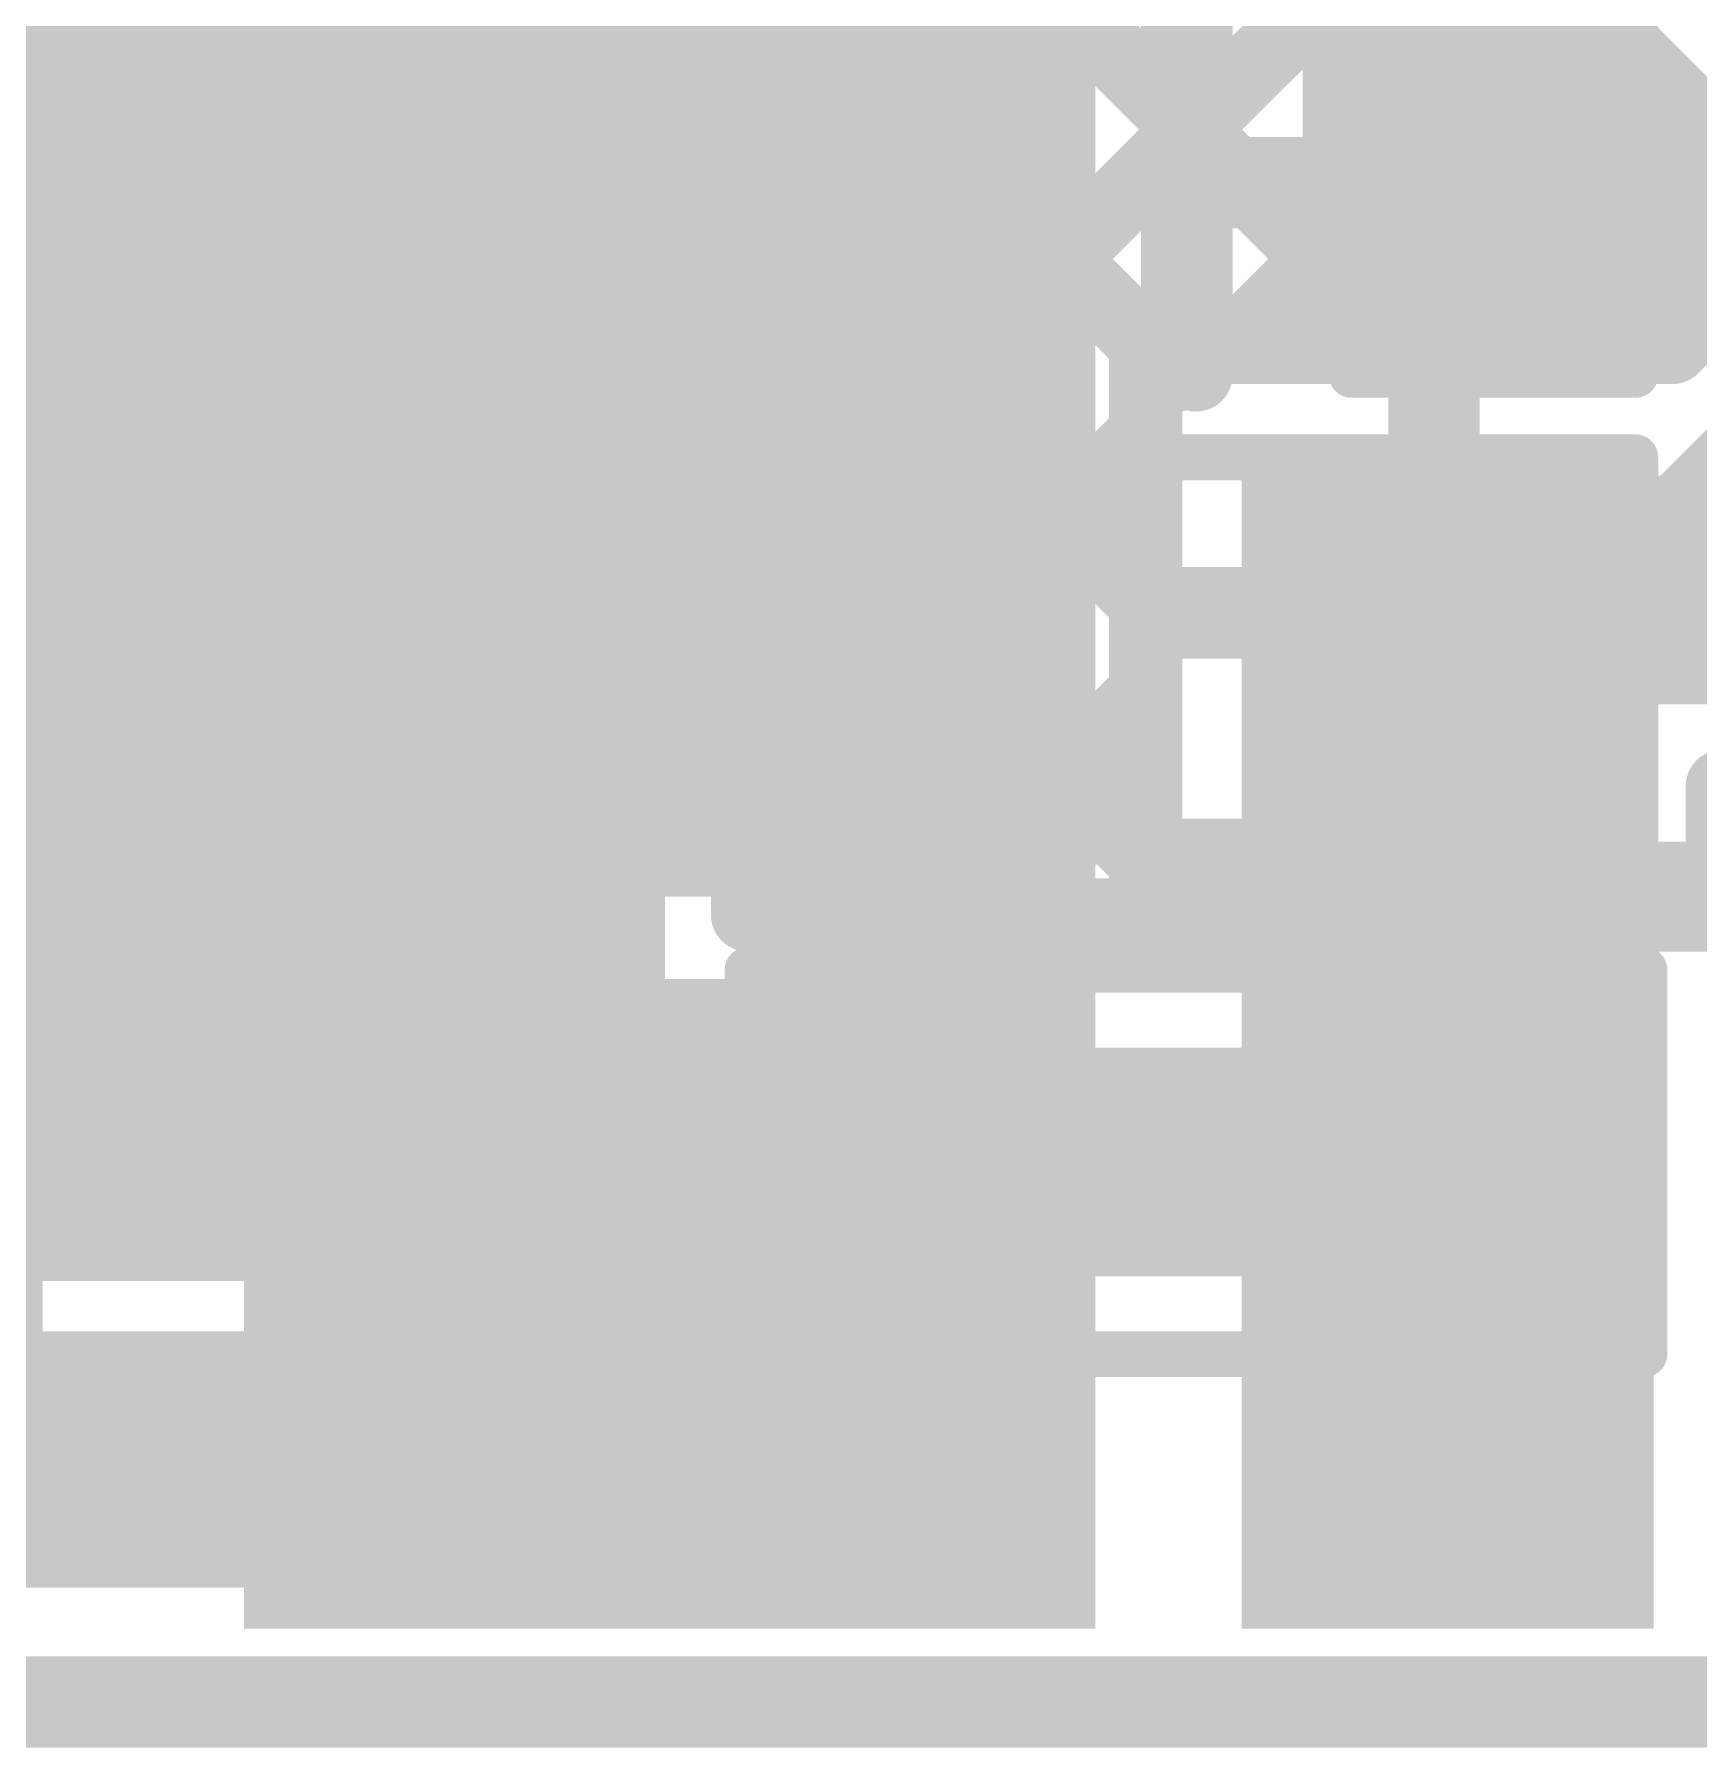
# Model space of a CAD drawing. Header units: millimetres. Extents: x -0.01 to 3.73, y -0.01 to 3.05.
# Drawn here: x 2.2671 to 2.4489, y -0.005 to 0.1822 of the extents above; entities that cross this region are included whole.
import ezdxf

# ---------------------------------------------------------------- set-up
doc = ezdxf.new("R2010")
doc.units = ezdxf.units.MM
doc.header["$MEASUREMENT"] = 0
for name, color, linetype in [('BottomLayer', 5, 'Continuous'), ('BottomPaste', 16, 'Continuous'), ('BottomSolder', 6, 'Continuous'), ('Mechanical2', 216, 'Continuous'), ('TopLayer', 1, 'Continuous'), ('TopOverlay', 2, 'Continuous'), ('TopPaste', 8, 'Continuous'), ('TopSolder', 216, 'Continuous'), ('ViaHoleLayer', 16, 'Continuous')]:
    doc.layers.add(name, color=color, linetype=linetype)

# ---------------------------------------------------------------- blocks, each defined once
blk = doc.blocks.new('SOIC_8_14')
at = {"layer": 'TopLayer'}
blk.add_hatch(color=1, dxfattribs=at).paths.add_polyline_path([(0.136811, -0.063189), (0.136811, -0.086811), (0.0757874, -0.086811), (0.0757874, -0.063189)])
at = {"layer": 'TopPaste'}
blk.add_hatch(color=8, dxfattribs=at).paths.add_polyline_path([(0.136811, -0.063189), (0.136811, -0.086811), (0.0757874, -0.086811), (0.0757874, -0.063189)])
at = {"layer": 'TopSolder'}
blk.add_hatch(color=216, dxfattribs=at).paths.add_polyline_path([(0.140811, -0.059189), (0.140811, -0.090811), (0.0717874, -0.090811), (0.0717874, -0.059189)])
blk = doc.blocks.new('R__0603_70')
at = {"layer": 'TopLayer'}
for points in [[(-0.015, 0.0175), (-0.015, -0.0175), (-0.045, -0.0175), (-0.045, 0.0175)], [(0.045, 0.0175), (0.045, -0.0175), (0.015, -0.0175), (0.015, 0.0175)]]:
    blk.add_hatch(color=1, dxfattribs=at).paths.add_polyline_path(points)
at = {"layer": 'TopPaste'}
for points in [[(-0.015, 0.0175), (-0.015, -0.0175), (-0.045, -0.0175), (-0.045, 0.0175)], [(0.045, 0.0175), (0.045, -0.0175), (0.015, -0.0175), (0.015, 0.0175)]]:
    blk.add_hatch(color=8, dxfattribs=at).paths.add_polyline_path(points)
at = {"layer": 'TopSolder'}
for points in [[(-0.011, 0.0215), (-0.011, -0.0215), (-0.049, -0.0215), (-0.049, 0.0215)], [(0.049, 0.0215), (0.049, -0.0215), (0.011, -0.0215), (0.011, 0.0215)]]:
    blk.add_hatch(color=216, dxfattribs=at).paths.add_polyline_path(points)
at = {"layer": 'TopOverlay', "const_width": 0.005}
for points in [[(-0.049, 0.021), (0.049, 0.021)], [(-0.049, -0.021), (-0.049, 0.021)], [(0.049, -0.021), (0.049, 0.021)], [(-0.049, -0.021), (0.049, -0.021)]]:
    blk.add_lwpolyline(points, dxfattribs=at)
at = {"layer": 'TopOverlay', "const_width": 0.0025}
for points in [[(-0.05025, 0.021, 1), (-0.04775, 0.021, 1)], [(-0.05025, 0.021, 1), (-0.04775, 0.021, 1)], [(0.04775, 0.021, 1), (0.05025, 0.021, 1)], [(0.04775, 0.021, 1), (0.05025, 0.021, 1)], [(-0.05025, -0.021, 1), (-0.04775, -0.021, 1)], [(-0.05025, -0.021, 1), (-0.04775, -0.021, 1)], [(0.04775, -0.021, 1), (0.05025, -0.021, 1)], [(0.04775, -0.021, 1), (0.05025, -0.021, 1)]]:
    blk.add_lwpolyline(points, format="xyb", close=True, dxfattribs=at)
blk = doc.blocks.new('R__0603_71')
at = {"layer": 'TopLayer'}
for points in [[(-0.015, 0.0175), (-0.015, -0.0175), (-0.045, -0.0175), (-0.045, 0.0175)], [(0.045, 0.0175), (0.045, -0.0175), (0.015, -0.0175), (0.015, 0.0175)]]:
    blk.add_hatch(color=1, dxfattribs=at).paths.add_polyline_path(points)
at = {"layer": 'TopPaste'}
for points in [[(-0.015, 0.0175), (-0.015, -0.0175), (-0.045, -0.0175), (-0.045, 0.0175)], [(0.045, 0.0175), (0.045, -0.0175), (0.015, -0.0175), (0.015, 0.0175)]]:
    blk.add_hatch(color=8, dxfattribs=at).paths.add_polyline_path(points)
at = {"layer": 'TopSolder'}
for points in [[(-0.011, 0.0215), (-0.011, -0.0215), (-0.049, -0.0215), (-0.049, 0.0215)], [(0.049, 0.0215), (0.049, -0.0215), (0.011, -0.0215), (0.011, 0.0215)]]:
    blk.add_hatch(color=216, dxfattribs=at).paths.add_polyline_path(points)
at = {"layer": 'TopOverlay', "const_width": 0.005}
for points in [[(-0.049, 0.021), (0.049, 0.021)], [(-0.049, -0.021), (-0.049, 0.021)], [(0.049, -0.021), (0.049, 0.021)], [(-0.049, -0.021), (0.049, -0.021)]]:
    blk.add_lwpolyline(points, dxfattribs=at)
at = {"layer": 'TopOverlay', "const_width": 0.0025}
for points in [[(-0.05025, 0.021, 1), (-0.04775, 0.021, 1)], [(-0.05025, 0.021, 1), (-0.04775, 0.021, 1)], [(0.04775, 0.021, 1), (0.05025, 0.021, 1)], [(0.04775, 0.021, 1), (0.05025, 0.021, 1)], [(-0.05025, -0.021, 1), (-0.04775, -0.021, 1)], [(-0.05025, -0.021, 1), (-0.04775, -0.021, 1)], [(0.04775, -0.021, 1), (0.05025, -0.021, 1)], [(0.04775, -0.021, 1), (0.05025, -0.021, 1)]]:
    blk.add_lwpolyline(points, format="xyb", close=True, dxfattribs=at)
blk = doc.blocks.new('R__0603_88')
at = {"layer": 'TopLayer'}
for points in [[(-0.015, 0.0175), (-0.015, -0.0175), (-0.045, -0.0175), (-0.045, 0.0175)], [(0.045, 0.0175), (0.045, -0.0175), (0.015, -0.0175), (0.015, 0.0175)]]:
    blk.add_hatch(color=1, dxfattribs=at).paths.add_polyline_path(points)
at = {"layer": 'TopPaste'}
for points in [[(-0.015, 0.0175), (-0.015, -0.0175), (-0.045, -0.0175), (-0.045, 0.0175)], [(0.045, 0.0175), (0.045, -0.0175), (0.015, -0.0175), (0.015, 0.0175)]]:
    blk.add_hatch(color=8, dxfattribs=at).paths.add_polyline_path(points)
at = {"layer": 'TopSolder'}
for points in [[(-0.011, 0.0215), (-0.011, -0.0215), (-0.049, -0.0215), (-0.049, 0.0215)], [(0.049, 0.0215), (0.049, -0.0215), (0.011, -0.0215), (0.011, 0.0215)]]:
    blk.add_hatch(color=216, dxfattribs=at).paths.add_polyline_path(points)
at = {"layer": 'TopOverlay', "const_width": 0.005}
for points in [[(-0.049, 0.021), (0.049, 0.021)], [(-0.049, -0.021), (-0.049, 0.021)], [(0.049, -0.021), (0.049, 0.021)], [(-0.049, -0.021), (0.049, -0.021)]]:
    blk.add_lwpolyline(points, dxfattribs=at)
at = {"layer": 'TopOverlay', "const_width": 0.0025}
for points in [[(-0.05025, 0.021, 1), (-0.04775, 0.021, 1)], [(-0.05025, 0.021, 1), (-0.04775, 0.021, 1)], [(0.04775, 0.021, 1), (0.05025, 0.021, 1)], [(0.04775, 0.021, 1), (0.05025, 0.021, 1)], [(-0.05025, -0.021, 1), (-0.04775, -0.021, 1)], [(-0.05025, -0.021, 1), (-0.04775, -0.021, 1)], [(0.04775, -0.021, 1), (0.05025, -0.021, 1)], [(0.04775, -0.021, 1), (0.05025, -0.021, 1)]]:
    blk.add_lwpolyline(points, format="xyb", close=True, dxfattribs=at)
blk = doc.blocks.new('R__0603_90')
at = {"layer": 'TopLayer'}
for points in [[(-0.015, 0.0175), (-0.015, -0.0175), (-0.045, -0.0175), (-0.045, 0.0175)], [(0.045, 0.0175), (0.045, -0.0175), (0.015, -0.0175), (0.015, 0.0175)]]:
    blk.add_hatch(color=1, dxfattribs=at).paths.add_polyline_path(points)
at = {"layer": 'TopPaste'}
for points in [[(-0.015, 0.0175), (-0.015, -0.0175), (-0.045, -0.0175), (-0.045, 0.0175)], [(0.045, 0.0175), (0.045, -0.0175), (0.015, -0.0175), (0.015, 0.0175)]]:
    blk.add_hatch(color=8, dxfattribs=at).paths.add_polyline_path(points)
at = {"layer": 'TopSolder'}
for points in [[(-0.011, 0.0215), (-0.011, -0.0215), (-0.049, -0.0215), (-0.049, 0.0215)], [(0.049, 0.0215), (0.049, -0.0215), (0.011, -0.0215), (0.011, 0.0215)]]:
    blk.add_hatch(color=216, dxfattribs=at).paths.add_polyline_path(points)
at = {"layer": 'TopOverlay', "const_width": 0.005}
for points in [[(0.049, 0.021), (-0.049, 0.021)], [(-0.049, 0.021), (-0.049, -0.021)], [(0.049, 0.021), (0.049, -0.021)], [(0.049, -0.021), (-0.049, -0.021)]]:
    blk.add_lwpolyline(points, dxfattribs=at)
at = {"layer": 'TopOverlay', "const_width": 0.0025}
for points in [[(-0.05025, 0.021, 1), (-0.04775, 0.021, 1)], [(-0.05025, 0.021, 1), (-0.04775, 0.021, 1)], [(0.04775, 0.021, 1), (0.05025, 0.021, 1)], [(0.04775, 0.021, 1), (0.05025, 0.021, 1)], [(-0.05025, -0.021, 1), (-0.04775, -0.021, 1)], [(-0.05025, -0.021, 1), (-0.04775, -0.021, 1)], [(0.04775, -0.021, 1), (0.05025, -0.021, 1)], [(0.04775, -0.021, 1), (0.05025, -0.021, 1)]]:
    blk.add_lwpolyline(points, format="xyb", close=True, dxfattribs=at)
blk = doc.blocks.new('SMA_B_143')
at = {"layer": 'BottomLayer'}
blk.add_hatch(color=5, dxfattribs=at).paths.add_polyline_path([(-0.1279527, 0.03346455), (-0.0295275, 0.03346455), (-0.0295275, -0.03346455), (-0.1279527, -0.03346455)])
at = {"layer": 'BottomPaste'}
blk.add_hatch(color=16, dxfattribs=at).paths.add_polyline_path([(-0.1279527, 0.03346455), (-0.0295275, 0.03346455), (-0.0295275, -0.03346455), (-0.1279527, -0.03346455)])
at = {"layer": 'BottomSolder'}
blk.add_hatch(color=6, dxfattribs=at).paths.add_polyline_path([(-0.1319527, 0.03746455), (-0.0255275, 0.03746455), (-0.0255275, -0.03746455), (-0.1319527, -0.03746455)])
blk = doc.blocks.new('C__0603_178')
at = {"layer": 'TopLayer'}
for points in [[(-0.015, 0.0175), (-0.015, -0.0175), (-0.045, -0.0175), (-0.045, 0.0175)], [(0.045, 0.0175), (0.045, -0.0175), (0.015, -0.0175), (0.015, 0.0175)]]:
    blk.add_hatch(color=1, dxfattribs=at).paths.add_polyline_path(points)
at = {"layer": 'TopPaste'}
for points in [[(-0.015, 0.0175), (-0.015, -0.0175), (-0.045, -0.0175), (-0.045, 0.0175)], [(0.045, 0.0175), (0.045, -0.0175), (0.015, -0.0175), (0.015, 0.0175)]]:
    blk.add_hatch(color=8, dxfattribs=at).paths.add_polyline_path(points)
at = {"layer": 'TopSolder'}
for points in [[(-0.0126378, 0.0198622), (-0.0126378, -0.0198622), (-0.0473622, -0.0198622), (-0.0473622, 0.0198622)], [(0.0473622, 0.0198622), (0.0473622, -0.0198622), (0.0126378, -0.0198622), (0.0126378, 0.0198622)]]:
    blk.add_hatch(color=216, dxfattribs=at).paths.add_polyline_path(points)
at = {"layer": 'TopOverlay', "const_width": 0.005}
for points in [[(-0.049, -0.021), (-0.049, 0.021)], [(-0.049, 0.021), (-0.018, 0.021)], [(0.018, 0.021), (0.049, 0.021)], [(0.049, -0.021), (0.049, 0.021)], [(-0.049, -0.021), (-0.018, -0.021)], [(0.018, -0.021), (0.049, -0.021)]]:
    blk.add_lwpolyline(points, dxfattribs=at)
at = {"layer": 'TopOverlay', "const_width": 0.0025}
for points in [[(-0.05025, 0.021, 1), (-0.04775, 0.021, 1)], [(-0.05025, 0.021, 1), (-0.04775, 0.021, 1)], [(-0.01925, 0.021, 1), (-0.01675, 0.021, 1)], [(0.01675, 0.021, 1), (0.01925, 0.021, 1)], [(0.04775, 0.021, 1), (0.05025, 0.021, 1)], [(0.04775, 0.021, 1), (0.05025, 0.021, 1)], [(-0.05025, -0.021, 1), (-0.04775, -0.021, 1)], [(-0.05025, -0.021, 1), (-0.04775, -0.021, 1)], [(-0.01925, -0.021, 1), (-0.01675, -0.021, 1)], [(0.01675, -0.021, 1), (0.01925, -0.021, 1)], [(0.04775, -0.021, 1), (0.05025, -0.021, 1)], [(0.04775, -0.021, 1), (0.05025, -0.021, 1)]]:
    blk.add_lwpolyline(points, format="xyb", close=True, dxfattribs=at)
blk = doc.blocks.new('C__0603_B_180')
at = {"layer": 'BottomLayer'}
for points in [[(-0.045, -0.0175), (-0.045, 0.0175), (-0.015, 0.0175), (-0.015, -0.0175)], [(0.015, -0.0175), (0.015, 0.0175), (0.045, 0.0175), (0.045, -0.0175)]]:
    blk.add_hatch(color=5, dxfattribs=at).paths.add_polyline_path(points)
at = {"layer": 'BottomPaste'}
for points in [[(-0.045, -0.0175), (-0.045, 0.0175), (-0.015, 0.0175), (-0.015, -0.0175)], [(0.015, -0.0175), (0.015, 0.0175), (0.045, 0.0175), (0.045, -0.0175)]]:
    blk.add_hatch(color=16, dxfattribs=at).paths.add_polyline_path(points)
at = {"layer": 'BottomSolder'}
for points in [[(-0.0473622, -0.0198622), (-0.0473622, 0.0198622), (-0.0126378, 0.0198622), (-0.0126378, -0.0198622)], [(0.0126378, -0.0198622), (0.0126378, 0.0198622), (0.0473622, 0.0198622), (0.0473622, -0.0198622)]]:
    blk.add_hatch(color=6, dxfattribs=at).paths.add_polyline_path(points)

msp = doc.modelspace()

# ---------------------------------------------------------------- hatches: boundary and pattern name
at = {"layer": 'BottomLayer'}
for points in [[(2.265, 0.046), (2.336, 0.046), (2.336, 0.215), (2.265, 0.215)], [(2.223, 0.046), (2.336, 0.046), (2.336, 0.15), (2.223, 0.15)]]:
    msp.add_hatch(color=5, dxfattribs=at).paths.add_polyline_path(points)
h = msp.add_hatch(color=5, dxfattribs=at)
edge = h.paths.add_edge_path()
edge.add_arc((2.3515, 0.025), 0.011811, 0, 360)
h = msp.add_hatch(color=5, dxfattribs=at)
edge = h.paths.add_edge_path()
edge.add_arc((2.422, 0.025), 0.011811, 0, 360)
at = {"layer": 'TopLayer'}
for points in [[(2.29, 0.088), (2.383, 0.088), (2.383, 0.186), (2.29, 0.186)], [(2.399, 0.008), (2.444, 0.008), (2.444, 0.136), (2.399, 0.136)], [(2.29, 0.008), (2.383, 0.008), (2.383, 0.079), (2.29, 0.079)]]:
    msp.add_hatch(color=1, dxfattribs=at).paths.add_polyline_path(points)
h = msp.add_hatch(color=1, dxfattribs=at)
edge = h.paths.add_edge_path()
edge.add_arc((2.3515, 0.025), 0.011811, 0, 360)
h = msp.add_hatch(color=1, dxfattribs=at)
edge = h.paths.add_edge_path()
edge.add_arc((2.422, 0.025), 0.011811, 0, 360)
at = {"layer": 'ViaHoleLayer'}
h = msp.add_hatch(color=16, dxfattribs=at)
edge = h.paths.add_edge_path()
edge.add_arc((2.3515, 0.025), 0.0059055, 0, 360)
h = msp.add_hatch(color=16, dxfattribs=at)
edge = h.paths.add_edge_path()
edge.add_arc((2.422, 0.025), 0.0059055, 0, 360)

# ---------------------------------------------------------------- linework, layer by layer
at = {"layer": 'BottomLayer'}
for points, const_width in [([(2.3485, 0.2449859), (2.4454859, 0.148)], 0.008), ([(2.345, 0.1799617), (2.4075383, 0.2425)], 0.008), ([(2.345, 0.1516774), (2.4358226, 0.2425)], 0.008), ([(2.345, 0.1233931), (2.4641069, 0.2425)], 0.008), ([(2.3792702, 0.2425), (2.4599079, 0.1618623)], 0.008), ([(2.3978912, 0.148), (2.4892428, 0.2393516)], 0.008), ([(2.4261755, 0.148), (2.503385, 0.2252095)], 0.008), ([(2.345, 0.159), (2.345, 0.224)], 0.008), ([(2.345, 0.2202016), (2.4172016, 0.148)], 0.008), ([(2.345, 0.1919173), (2.3889173, 0.148)], 0.008), ([(2.4499512, 0.1215), (2.4932992, 0.164848)], 0.025), ([(2.4460456, 0.148), (2.4679979, 0.1699523)], 0.008), ([(2.345, 0.163633), (2.3885, 0.120133)], 0.008), ([(2.345, 0.086), (2.345, 0.159)], 0.008), ([(2.345, 0.086), (2.345, 0.159)], 0.008), ([(2.3885, 0.09), (2.3885, 0.148)], 0.008), ([(2.3885, 0.148), (2.4460456, 0.148)], 0.008), ([(2.2895354, 0.118), (2.317, 0.1454646)], 0.012), ([(2.42, 0.119), (2.42, 0.144)], 0.01), ([(2.4490284, 0.086), (2.504739, 0.1417106)], 0.008), ([(2.345, 0.0951088), (2.3885, 0.1386088)], 0.008), ([(2.345, 0.1353487), (2.3885, 0.0918487)], 0.008), ([(2.42, 0.119), (2.4225, 0.1215)], 0.025), ([(2.4225, 0.1215), (2.4499512, 0.1215)], 0.025), ([(2.2797401, 0.118), (2.2895354, 0.118)], 0.012), ([(2.3925, 0.119), (2.42, 0.119)], 0.01), ([(2.42, 0.094), (2.42, 0.119)], 0.01), ([(2.2797401, 0.109), (2.2954881, 0.109)], 0.025), ([(2.3641755, 0.086), (2.3885, 0.1103245)], 0.008), ([(2.345, 0.1070644), (2.3660644, 0.086)], 0.008), ([(2.4515, 0.09), (2.4515, 0.1000559)], 0.008), ([(2.3885, 0.09), (2.4515, 0.09)], 0.008), ([(2.3903487, 0.09), (2.3943487, 0.086)], 0.008), ([(2.3924598, 0.086), (2.3964598, 0.09)], 0.008), ([(2.418633, 0.09), (2.422633, 0.086)], 0.008), ([(2.4207441, 0.086), (2.4247441, 0.09)], 0.008), ([(2.4469173, 0.09), (2.4509173, 0.086)], 0.008), ([(2.345, 0.086), (2.6425945, 0.086)], 0.008), ([(2.313, 0.059), (2.42, 0.059)], 0.025), ([(2.42, 0.059), (2.422, 0.057)], 0.025), ([(2.422, 0.025), (2.422, 0.057)], 0.025), ([(0.406, 0.025), (2.3515, 0.025)], 0.025)]:
    msp.add_lwpolyline(points, dxfattribs=dict(at, const_width=const_width))
for points, const_width in [([(2.343, 0.1799617, 1), (2.347, 0.1799617, 1)], 0.004), ([(2.343, 0.163633, 1), (2.347, 0.163633, 1)], 0.004), ([(2.343, 0.159, 1), (2.347, 0.159, 1)], 0.004), ([(2.343, 0.159, 1), (2.347, 0.159, 1)], 0.004), ([(2.343, 0.159, 1), (2.347, 0.159, 1)], 0.004), ([(2.343, 0.1516774, 1), (2.347, 0.1516774, 1)], 0.004), ([(2.3865, 0.148, 1), (2.3905, 0.148, 1)], 0.004), ([(2.3865, 0.148, 1), (2.3905, 0.148, 1)], 0.004), ([(2.3869173, 0.148, 1), (2.3909173, 0.148, 1)], 0.004), ([(2.3958912, 0.148, 1), (2.3998912, 0.148, 1)], 0.004), ([(2.4152016, 0.148, 1), (2.4192016, 0.148, 1)], 0.004), ([(2.4241755, 0.148, 1), (2.4281755, 0.148, 1)], 0.004), ([(2.4434859, 0.148, 1), (2.4474859, 0.148, 1)], 0.004), ([(2.4440456, 0.148, 1), (2.4480456, 0.148, 1)], 0.004), ([(2.4440456, 0.148, 1), (2.4480456, 0.148, 1)], 0.004), ([(2.314, 0.1454646, 1), (2.32, 0.1454646, 1)], 0.006), ([(2.4175, 0.144, 1), (2.4225, 0.144, 1)], 0.005), ([(2.3865, 0.1386088, 1), (2.3905, 0.1386088, 1)], 0.004), ([(2.343, 0.1353487, 1), (2.347, 0.1353487, 1)], 0.004), ([(2.41625, 0.1215, 1), (2.42875, 0.1215, 1)], 0.0125), ([(2.41625, 0.1215, 1), (2.42875, 0.1215, 1)], 0.0125), ([(2.4437012, 0.1215, 1), (2.4562012, 0.1215, 1)], 0.0125), ([(2.4437012, 0.1215, 1), (2.4562012, 0.1215, 1)], 0.0125), ([(2.41375, 0.119, 1), (2.42625, 0.119, 1)], 0.0125), ([(2.343, 0.1233931, 1), (2.347, 0.1233931, 1)], 0.004), ([(2.2767401, 0.118, 1), (2.2827401, 0.118, 1)], 0.006), ([(2.2865354, 0.118, 1), (2.2925354, 0.118, 1)], 0.006), ([(2.2865354, 0.118, 1), (2.2925354, 0.118, 1)], 0.006), ([(2.3865, 0.120133, 1), (2.3905, 0.120133, 1)], 0.004), ([(2.39, 0.119, 1), (2.395, 0.119, 1)], 0.005), ([(2.4175, 0.119, 1), (2.4225, 0.119, 1)], 0.005), ([(2.4175, 0.119, 1), (2.4225, 0.119, 1)], 0.005), ([(2.4175, 0.119, 1), (2.4225, 0.119, 1)], 0.005), ([(2.2734901, 0.109, 1), (2.2859901, 0.109, 1)], 0.0125), ([(2.2892381, 0.109, 1), (2.3017381, 0.109, 1)], 0.0125), ([(2.3865, 0.1103245, 1), (2.3905, 0.1103245, 1)], 0.004), ([(2.343, 0.1070644, 1), (2.347, 0.1070644, 1)], 0.004), ([(2.4495, 0.1000559, 1), (2.4535, 0.1000559, 1)], 0.004), ([(2.4495, 0.1000559, 1), (2.4535, 0.1000559, 1)], 0.004), ([(2.4495, 0.1000559, 1), (2.4535, 0.1000559, 1)], 0.004), ([(2.343, 0.0951088, 1), (2.347, 0.0951088, 1)], 0.004), ([(2.4175, 0.094, 1), (2.4225, 0.094, 1)], 0.005), ([(2.3865, 0.0918487, 1), (2.3905, 0.0918487, 1)], 0.004), ([(2.3865, 0.09, 1), (2.3905, 0.09, 1)], 0.004), ([(2.3865, 0.09, 1), (2.3905, 0.09, 1)], 0.004), ([(2.3883487, 0.09, 1), (2.3923487, 0.09, 1)], 0.004), ([(2.3944598, 0.09, 1), (2.3984598, 0.09, 1)], 0.004), ([(2.416633, 0.09, 1), (2.420633, 0.09, 1)], 0.004), ([(2.4227441, 0.09, 1), (2.4267441, 0.09, 1)], 0.004), ([(2.4449173, 0.09, 1), (2.4489173, 0.09, 1)], 0.004), ([(2.4495, 0.09, 1), (2.4535, 0.09, 1)], 0.004), ([(2.4495, 0.09, 1), (2.4535, 0.09, 1)], 0.004), ([(2.343, 0.086, 1), (2.347, 0.086, 1)], 0.004), ([(2.343, 0.086, 1), (2.347, 0.086, 1)], 0.004), ([(2.343, 0.086, 1), (2.347, 0.086, 1)], 0.004), ([(2.3621755, 0.086, 1), (2.3661755, 0.086, 1)], 0.004), ([(2.3640644, 0.086, 1), (2.3680644, 0.086, 1)], 0.004), ([(2.3904598, 0.086, 1), (2.3944598, 0.086, 1)], 0.004), ([(2.3923487, 0.086, 1), (2.3963487, 0.086, 1)], 0.004), ([(2.4187441, 0.086, 1), (2.4227441, 0.086, 1)], 0.004), ([(2.420633, 0.086, 1), (2.424633, 0.086, 1)], 0.004), ([(2.4470284, 0.086, 1), (2.4510284, 0.086, 1)], 0.004), ([(2.4489173, 0.086, 1), (2.4529173, 0.086, 1)], 0.004), ([(2.30675, 0.059, 1), (2.31925, 0.059, 1)], 0.0125), ([(2.41375, 0.059, 1), (2.42625, 0.059, 1)], 0.0125), ([(2.41375, 0.059, 1), (2.42625, 0.059, 1)], 0.0125), ([(2.41575, 0.057, 1), (2.42825, 0.057, 1)], 0.0125), ([(2.41575, 0.057, 1), (2.42825, 0.057, 1)], 0.0125), ([(2.34525, 0.025, 1), (2.35775, 0.025, 1)], 0.0125), ([(2.41575, 0.025, 1), (2.42825, 0.025, 1)], 0.0125)]:
    msp.add_lwpolyline(points, format="xyb", close=True, dxfattribs=dict(at, const_width=const_width))
at = {"layer": 'BottomLayer', "const_width": 0.008}
msp.add_lwpolyline([(2.465154, 0.1062972, -0.1802392043430999), (2.4515, 0.1000559)], format="xyb", dxfattribs=at)
msp.add_lwpolyline([(2.465154, 0.1062972, -0.1802392043430999), (2.4515, 0.1000559)], format="xyb", dxfattribs=at)
at = {"layer": 'Mechanical2', "const_width": 0.01}
msp.add_lwpolyline([(0, 0), (3.6210002, 0)], dxfattribs=at)
at = {"layer": 'TopLayer'}
for points, const_width in [([(2.394, 0.145), (2.394, 0.1975)], 0.008), ([(2.392, 0.145), (2.392, 0.195)], 0.008), ([(2.2922992, 0.1659961), (2.2923012, 0.1659981)], 0.025), ([(2.2923012, 0.1659981), (2.3629981, 0.1659981)], 0.025), ([(2.3629981, 0.1659981), (2.363, 0.166)], 0.025), ([(2.363, 0.115), (2.363, 0.166)], 0.025), ([(2.423, 0.166), (2.4245, 0.166)], 0.025), ([(2.4245, 0.166), (2.4255, 0.165)], 0.025), ([(2.4255, 0.165), (2.4932992, 0.165)], 0.025), ([(2.398, 0.166), (2.423, 0.166)], 0.01), ([(2.278, 0.086), (2.278, 0.1451851)], 0.008), ([(2.278, 0.141246), (2.281, 0.144246)], 0.008), ([(2.278595, 0.1451851), (2.281, 0.1427801)], 0.008), ([(2.281, 0.088), (2.281, 0.1451851)], 0.008), ([(2.309, 0.115), (2.363, 0.115)], 0.025), ([(2.423, 0.115), (2.4235, 0.1145)], 0.025), ([(2.4235, 0.0595), (2.4235, 0.1145)], 0.025), ([(2.249, 0.115), (2.274, 0.115)], 0.01), ([(2.278, 0.1174958), (2.281, 0.1144958)], 0.008), ([(2.278, 0.1129617), (2.281, 0.1159617)], 0.008), ([(2.278, 0.0892115), (2.281, 0.0862115)], 0.008), ([(2.4235, 0.0595), (2.424, 0.059)], 0.025)]:
    msp.add_lwpolyline(points, dxfattribs=dict(at, const_width=const_width))
for points, const_width in [([(2.2860492, 0.1659961, 1), (2.2985492, 0.1659961, 1)], 0.0125), ([(2.2860512, 0.1659981, 1), (2.2985512, 0.1659981, 1)], 0.0125), ([(2.2860512, 0.1659981, 1), (2.2985512, 0.1659981, 1)], 0.0125), ([(2.3567481, 0.1659981, 1), (2.3692481, 0.1659981, 1)], 0.0125), ([(2.3567481, 0.1659981, 1), (2.3692481, 0.1659981, 1)], 0.0125), ([(2.35675, 0.166, 1), (2.36925, 0.166, 1)], 0.0125), ([(2.35675, 0.166, 1), (2.36925, 0.166, 1)], 0.0125), ([(2.41675, 0.166, 1), (2.42925, 0.166, 1)], 0.0125), ([(2.41825, 0.166, 1), (2.43075, 0.166, 1)], 0.0125), ([(2.41825, 0.166, 1), (2.43075, 0.166, 1)], 0.0125), ([(2.41925, 0.165, 1), (2.43175, 0.165, 1)], 0.0125), ([(2.41925, 0.165, 1), (2.43175, 0.165, 1)], 0.0125), ([(2.3955, 0.166, 1), (2.4005, 0.166, 1)], 0.005), ([(2.4205, 0.166, 1), (2.4255, 0.166, 1)], 0.005), ([(2.276, 0.1451851, 1), (2.28, 0.1451851, 1)], 0.004), ([(2.276595, 0.1451851, 1), (2.280595, 0.1451851, 1)], 0.004), ([(2.279, 0.1451851, 1), (2.283, 0.1451851, 1)], 0.004), ([(2.279, 0.144246, 1), (2.283, 0.144246, 1)], 0.004), ([(2.39, 0.145, 1), (2.394, 0.145, 1)], 0.004), ([(2.392, 0.145, 1), (2.396, 0.145, 1)], 0.004), ([(2.279, 0.1427801, 1), (2.283, 0.1427801, 1)], 0.004), ([(2.276, 0.141246, 1), (2.28, 0.141246, 1)], 0.004), ([(2.30275, 0.115, 1), (2.31525, 0.115, 1)], 0.0125), ([(2.35675, 0.115, 1), (2.36925, 0.115, 1)], 0.0125), ([(2.35675, 0.115, 1), (2.36925, 0.115, 1)], 0.0125), ([(2.41675, 0.115, 1), (2.42925, 0.115, 1)], 0.0125), ([(2.41725, 0.1145, 1), (2.42975, 0.1145, 1)], 0.0125), ([(2.41725, 0.1145, 1), (2.42975, 0.1145, 1)], 0.0125), ([(2.2715, 0.115, 1), (2.2765, 0.115, 1)], 0.005), ([(2.276, 0.1174958, 1), (2.28, 0.1174958, 1)], 0.004), ([(2.279, 0.1159617, 1), (2.283, 0.1159617, 1)], 0.004), ([(2.279, 0.1144958, 1), (2.283, 0.1144958, 1)], 0.004), ([(2.276, 0.1129617, 1), (2.28, 0.1129617, 1)], 0.004), ([(2.276, 0.0892115, 1), (2.28, 0.0892115, 1)], 0.004), ([(2.279, 0.088, 1), (2.283, 0.088, 1)], 0.004), ([(2.276, 0.086, 1), (2.28, 0.086, 1)], 0.004), ([(2.279, 0.0862115, 1), (2.283, 0.0862115, 1)], 0.004), ([(2.41725, 0.0595, 1), (2.42975, 0.0595, 1)], 0.0125), ([(2.41725, 0.0595, 1), (2.42975, 0.0595, 1)], 0.0125), ([(2.41775, 0.059, 1), (2.43025, 0.059, 1)], 0.0125)]:
    msp.add_lwpolyline(points, format="xyb", close=True, dxfattribs=dict(at, const_width=const_width))

# ---------------------------------------------------------------- block references
for name, p in [('SOIC_8_14', (2.186, 0.2409961)), ('C__0603_178', (2.393, 0.166)), ('R__0603_88', (2.279, 0.115)), ('R__0603_71', (2.279, 0.059)), ('R__0603_70', (2.394, 0.059))]:
    msp.add_blockref(name, p)
for name, p, rotation in [('SMA_B_143', (2.201, 0.109), 180), ('R__0603_90', (2.393, 0.115), 180), ('C__0603_B_180', (2.42, 0.089), 90)]:
    msp.add_blockref(name, p, dxfattribs=dict(rotation=rotation))

doc.saveas('drawing.dxf')
